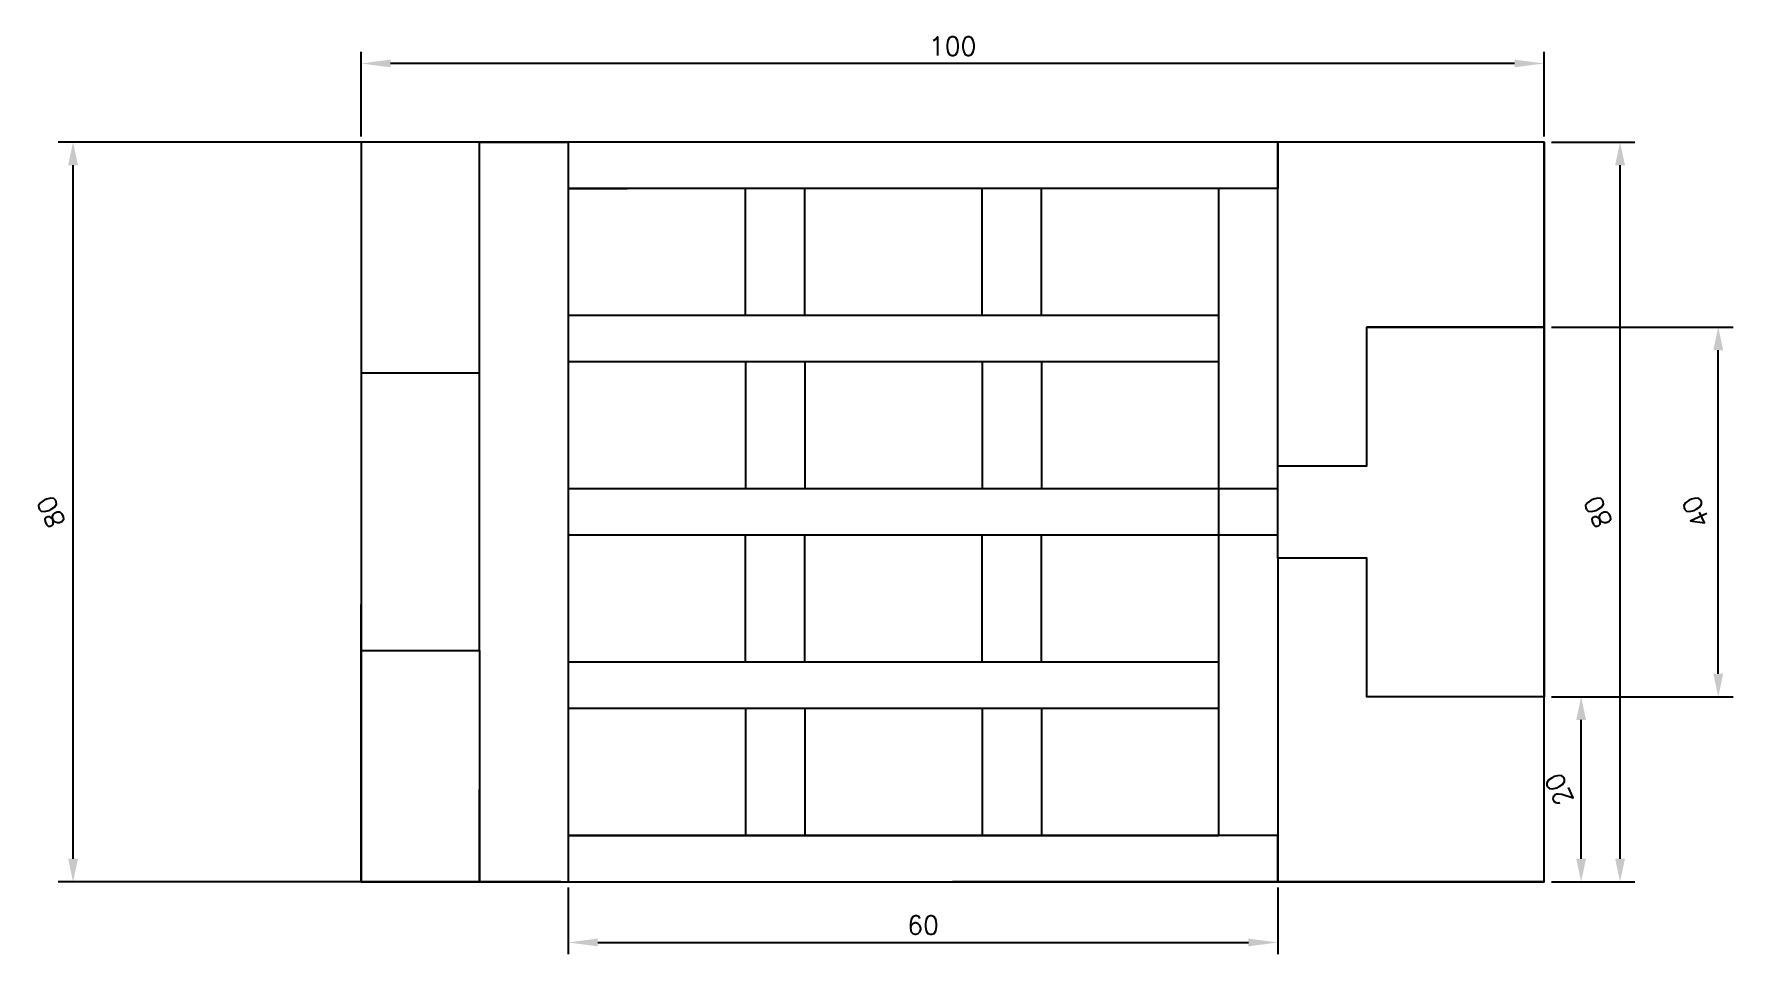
# Model space of a CAD drawing. Header units: millimetres. Extents: x -35 to 195, y -52 to 73.
import ezdxf

# ---------------------------------------------------------------- set-up
doc = ezdxf.new("R2010")
doc.units = ezdxf.units.MM
doc.layers.get('0').update_dxf_attribs({"true_color": 0xe7f0ff})
doc.styles.get("Standard").update_dxf_attribs({"font": 'txt.shx', "bigfont": 'gbcbig.shx'})
doc.dimstyles.new('ISO-25', dxfattribs={"dimtxt": 2.5, "dimasz": 2.5, "dimexe": 1.25, "dimexo": 0.625, "dimtad": 1, "dimtxsty": 'Standard', "dimcen": 2.5, "dimadec": 0, "dimazin": 0, "dimtfac": 1, "dimtmove": 0, "dimatfit": 3, "dimfxl": 1, "dimarcsym": 0})

# ---------------------------------------------------------------- blocks, each defined once
blk = doc.blocks.new('*D3', base_point=(-5.46, 10.53))
at = {"color": 0, "lineweight": -2, "transparency": 16777216}
for p, q in [((170.1, 57.88), (181.36, 57.88)), ((179.36, -38.99), (179.36, 54.76)), ((170.1, -42.12), (181.36, -42.12))]:
    blk.add_line(p, q, dxfattribs=at)
at = {"color": 0, "transparency": 16777216}
for points in [[(178.7, 54.76), (180.03, 54.76), (179.36, 57.88)], [(178.7, -38.99), (180.03, -38.99), (179.36, -42.12)]]:
    blk.add_solid(points, dxfattribs=at)
at = {"layer": 'Defpoints', "color": 0, "transparency": 16777216}
for p in [(169.1, 57.88, 1.5), (179.36, 57.88), (169.1, -42.12, 1.5)]:
    blk.add_point(p, dxfattribs=at)
at = {"color": 0, "transparency": 16777216, "insert": (176.36, 7.88), "char_height": 2.5, "attachment_point": 5, "rotation": 114.865}
blk.add_mtext('80', dxfattribs=at)
blk = doc.blocks.new('*D4', base_point=(-5.46, 10.53))
at = {"color": 0, "lineweight": -2, "transparency": 16777216}
for p, q in [((9.1, 58.66), (9.1, 70.09)), ((169.1, 58.66), (169.1, 70.09)), ((165.1, 68.52), (13.1, 68.52))]:
    blk.add_line(p, q, dxfattribs=at)
at = {"color": 0, "transparency": 16777216}
for points in [[(13.1, 69.04), (13.1, 68), (9.1, 68.52)], [(165.1, 69.04), (165.1, 68), (169.1, 68.52)]]:
    blk.add_solid(points, dxfattribs=at)
at = {"layer": 'Defpoints', "color": 0, "transparency": 16777216}
for p in [(9.1, 68.52), (9.1, 57.88, 1.5), (169.1, 57.88, 1.5)]:
    blk.add_point(p, dxfattribs=at)
at = {"color": 0, "transparency": 16777216, "insert": (89.1, 70.87), "char_height": 2.5, "attachment_point": 5}
blk.add_mtext('100', dxfattribs=at)
blk = doc.blocks.new('*D8', base_point=(-5.46, 10.53))
at = {"color": 0, "lineweight": -2, "transparency": 16777216}
for p, q in [((170.1, -17.12), (176.1, -17.12)), ((174.1, -38.99), (174.1, -20.24)), ((170.1, -42.12), (176.1, -42.12))]:
    blk.add_line(p, q, dxfattribs=at)
at = {"color": 0, "transparency": 16777216}
for points in [[(173.43, -20.24), (174.76, -20.24), (174.1, -17.12)], [(173.43, -38.99), (174.76, -38.99), (174.1, -42.12)]]:
    blk.add_solid(points, dxfattribs=at)
at = {"layer": 'Defpoints', "color": 0, "transparency": 16777216}
for p in [(169.1, -17.12), (174.1, -17.12), (169.1, -42.12)]:
    blk.add_point(p, dxfattribs=at)
at = {"color": 0, "transparency": 16777216, "insert": (171.1, -29.62), "char_height": 2.5, "attachment_point": 5, "rotation": 114.865}
blk.add_mtext('20', dxfattribs=at)
blk = doc.blocks.new('*D17', base_point=(-5.46, 10.53))
at = {"color": 0, "lineweight": -2, "transparency": 16777216}
for p, q in [((170.1, 32.88), (194.64, 32.88)), ((192.64, -13.99), (192.64, 29.76)), ((170.1, -17.12), (194.64, -17.12))]:
    blk.add_line(p, q, dxfattribs=at)
at = {"color": 0, "transparency": 16777216}
for points in [[(191.97, 29.76), (193.3, 29.76), (192.64, 32.88)], [(191.97, -13.99), (193.3, -13.99), (192.64, -17.12)]]:
    blk.add_solid(points, dxfattribs=at)
at = {"layer": 'Defpoints', "color": 0, "transparency": 16777216}
for p in [(169.1, 32.88), (192.64, 32.88), (169.1, -17.12)]:
    blk.add_point(p, dxfattribs=at)
at = {"color": 0, "transparency": 16777216, "insert": (189.64, 7.88), "char_height": 2.5, "attachment_point": 5, "rotation": 114.865}
blk.add_mtext('40', dxfattribs=at)
blk = doc.blocks.new('*D18', base_point=(-5.46, 10.53))
at = {"color": 0, "lineweight": -2, "transparency": 16777216}
for p, q in [((37.1, -42.9), (37.1, -51.88)), ((133.1, -42.9), (133.1, -51.88)), ((41.1, -50.32), (129.1, -50.32))]:
    blk.add_line(p, q, dxfattribs=at)
at = {"color": 0, "transparency": 16777216}
for points in [[(41.1, -49.8), (41.1, -50.84), (37.1, -50.32)], [(129.1, -49.8), (129.1, -50.84), (133.1, -50.32)]]:
    blk.add_solid(points, dxfattribs=at)
at = {"layer": 'Defpoints', "color": 0, "transparency": 16777216}
for p in [(37.1, -42.12), (133.1, -42.12), (133.1, -50.32)]:
    blk.add_point(p, dxfattribs=at)
at = {"color": 0, "transparency": 16777216, "insert": (85.1, -47.97), "char_height": 2.5, "attachment_point": 5}
blk.add_mtext('60', dxfattribs=at)
blk = doc.blocks.new('*D19', base_point=(-5.46, 10.53))
at = {"color": 0, "lineweight": -2, "transparency": 16777216}
for p, q in [((36.1, 57.88), (-31.85, 57.88)), ((-29.85, -38.99), (-29.85, 54.76)), ((36.1, -42.12), (-31.85, -42.12))]:
    blk.add_line(p, q, dxfattribs=at)
at = {"color": 0, "transparency": 16777216}
for points in [[(-30.52, 54.76), (-29.18, 54.76), (-29.85, 57.88)], [(-30.52, -38.99), (-29.18, -38.99), (-29.85, -42.12)]]:
    blk.add_solid(points, dxfattribs=at)
at = {"layer": 'Defpoints', "color": 0, "transparency": 16777216}
for p in [(-29.85, 57.88), (37.1, 57.88), (37.1, -42.12)]:
    blk.add_point(p, dxfattribs=at)
at = {"color": 0, "transparency": 16777216, "insert": (-32.85, 7.88), "char_height": 2.5, "attachment_point": 5, "rotation": 114.865}
blk.add_mtext('80', dxfattribs=at)

msp = doc.modelspace()

# ---------------------------------------------------------------- linework, layer by layer
for p, q in [((9.099, 57.882), (9.099, -42.118)), ((9.099, 57.882), (9.099, 20.382)), ((25.099, 26.632), (25.099, 57.882)), ((25.099, 57.882), (37.099, 57.882)), ((37.099, 57.882), (37.099, -42.118)), ((133.099, 57.882), (133.099, 51.632)), ((169.099, 57.882), (169.099, 32.882)), ((169.099, 57.882), (169.099, 32.882)), ((169.099, 57.882), (169.099, 32.882)), ((133.099, 51.632), (37.099, 51.632)), ((37.099, 51.632), (45.099, 51.632)), ((133.099, 51.632), (37.099, 51.632)), ((61.099, 34.444), (61.099, 51.632)), ((69.099, 34.444), (69.099, 51.632)), ((93.099, 34.444), (93.099, 51.632)), ((101.099, 34.444), (101.099, 51.632)), ((125.099, -35.868), (125.099, 51.632)), ((61.099, 34.444), (37.099, 34.444)), ((69.099, 34.444), (61.099, 34.444)), ((93.099, 34.444), (69.099, 34.444)), ((101.099, 34.444), (93.099, 34.444)), ((125.099, 34.444), (101.099, 34.444)), ((169.099, 32.882), (145.099, 32.882)), ((145.099, 14.132), (145.099, 32.882)), ((145.099, 14.132), (145.099, 32.882)), ((145.099, 32.882), (169.099, 32.882)), ((169.099, 32.882), (169.099, -17.118)), ((125.099, 28.194), (125.099, 31.319)), ((169.099, -17.118), (169.099, 31.771)), ((61.099, 28.194), (37.099, 28.194)), ((69.099, 28.194), (61.099, 28.194)), ((61.099, 28.194), (61.099, 11.007)), ((93.099, 28.194), (69.099, 28.194)), ((69.099, 28.194), (69.099, 11.007)), ((101.099, 28.194), (93.099, 28.194)), ((93.099, 28.194), (93.099, 11.007)), ((125.099, 28.194), (101.099, 28.194)), ((101.099, 28.194), (101.099, 11.007)), ((25.099, 26.632), (9.099, 26.632)), ((25.099, 14.132), (25.099, 26.632)), ((25.099, -10.868), (25.099, 14.132)), ((133.099, 1.632), (133.099, 14.132)), ((133.099, 14.132), (145.099, 14.132)), ((133.099, 1.632), (133.099, 14.132)), ((133.099, 14.132), (145.099, 14.132)), ((133.099, 11.007), (37.099, 11.007)), ((125.099, 4.757), (125.099, 7.882)), ((133.099, 4.757), (37.099, 4.757)), ((61.099, -12.431), (61.099, 4.757)), ((69.099, -12.431), (69.099, 4.757)), ((93.099, -12.431), (93.099, 4.757)), ((101.099, -12.431), (101.099, 4.757)), ((145.099, 1.632), (133.099, 1.632)), ((145.099, 1.632), (133.099, 1.632)), ((145.099, -17.118), (145.099, 1.632)), ((145.099, -17.118), (145.099, 1.632)), ((9.099, -42.118), (9.099, -4.618)), ((9.099, -42.118), (9.099, -10.868)), ((9.099, -10.868), (25.099, -10.868)), ((25.099, -10.868), (25.099, -42.118)), ((61.099, -12.431), (37.099, -12.431)), ((69.099, -12.431), (61.099, -12.431)), ((93.099, -12.431), (69.099, -12.431)), ((101.099, -12.431), (93.099, -12.431)), ((125.099, -12.431), (101.099, -12.431)), ((125.099, -18.681), (125.099, -15.556)), ((169.099, -17.118), (145.099, -17.118)), ((169.099, -17.118), (145.099, -17.118)), ((169.099, -17.118), (145.099, -17.118)), ((169.099, -42.118), (169.099, -17.118)), ((61.099, -18.681), (37.099, -18.681)), ((69.099, -18.681), (61.099, -18.681)), ((61.099, -18.681), (61.099, -35.868)), ((93.099, -18.681), (69.099, -18.681)), ((69.099, -18.681), (69.099, -35.868)), ((101.099, -18.681), (93.099, -18.681)), ((93.099, -18.681), (93.099, -35.868)), ((125.099, -18.681), (101.099, -18.681)), ((101.099, -18.681), (101.099, -35.868)), ((125.099, -35.868), (125.099, -18.681)), ((25.099, -42.118), (25.099, -29.618)), ((125.099, -35.868), (125.099, -30.868)), ((125.099, -35.868), (125.099, -31.868)), ((133.099, -35.868), (37.099, -35.868)), ((37.099, -35.868), (125.099, -35.868)), ((133.099, -35.868), (125.099, -35.868)), ((133.099, -42.118), (133.099, -35.868)), ((9.099, -42.118), (169.099, -42.118)), ((9.099, -42.118), (25.099, -42.118)), ((25.099, -42.118), (33.099, -42.118)), ((169.099, -42.118), (89.099, -42.118)), ((89.099, -42.118), (105.099, -42.118))]:
    msp.add_line(p, q)
at = {"extrusion": (-1, 0, 0)}
msp.add_line((133.099, 14.132), (133.099, 57.882), dxfattribs=at)
at = {"extrusion": (0, -1, 0)}
msp.add_line((133.099, 1.632), (133.099, -42.118), dxfattribs=at)
msp.add_lwpolyline([(9.099, -42.118), (169.099, -42.118), (169.099, 57.882), (9.099, 57.882)], close=True)
msp.add_lwpolyline([(169.099, -17.118), (145.099, -17.118), (145.099, 1.632), (133.099, 1.632), (133.099, 14.132), (145.099, 14.132), (145.099, 32.882), (169.099, 32.882), (169.099, -17.118)])

# ---------------------------------------------------------------- dimensions: what is measured, and where the dimension line sits
for p1, p2, distance, picture, middle in [((169.099, 57.882, 1.5), (9.099, 57.882, 1.5), -10.642, '*D4', (89.099, 70.867)), ((37.099, -42.118), (37.099, 57.882), 66.95, '*D19', (-32.851, 7.882)), ((169.099, -42.118, 1.5), (169.099, 57.882, 1.5), -10.264, '*D3', (176.363, 7.882)), ((169.099, -42.118), (169.099, -17.118), -4.999, '*D8', (171.098, -29.618)), ((37.099, -42.118), (133.099, -42.118), -8.2, '*D18', (85.099, -47.974))]:
    dim = msp.add_aligned_dim(p1=p1, p2=p2, distance=distance, dimstyle='ISO-25')
    dim.commit()
    dim.dimension.update_dxf_attribs({"geometry": picture, "text_midpoint": middle})
dim = msp.add_linear_dim(base=(192.637, 32.882), p1=(169.099, -17.118), p2=(169.099, 32.882), angle=90, dimstyle='ISO-25')
dim.commit()
dim.dimension.update_dxf_attribs({"geometry": '*D17', "text_midpoint": (189.637, 7.882)})

doc.saveas('drawing.dxf')
